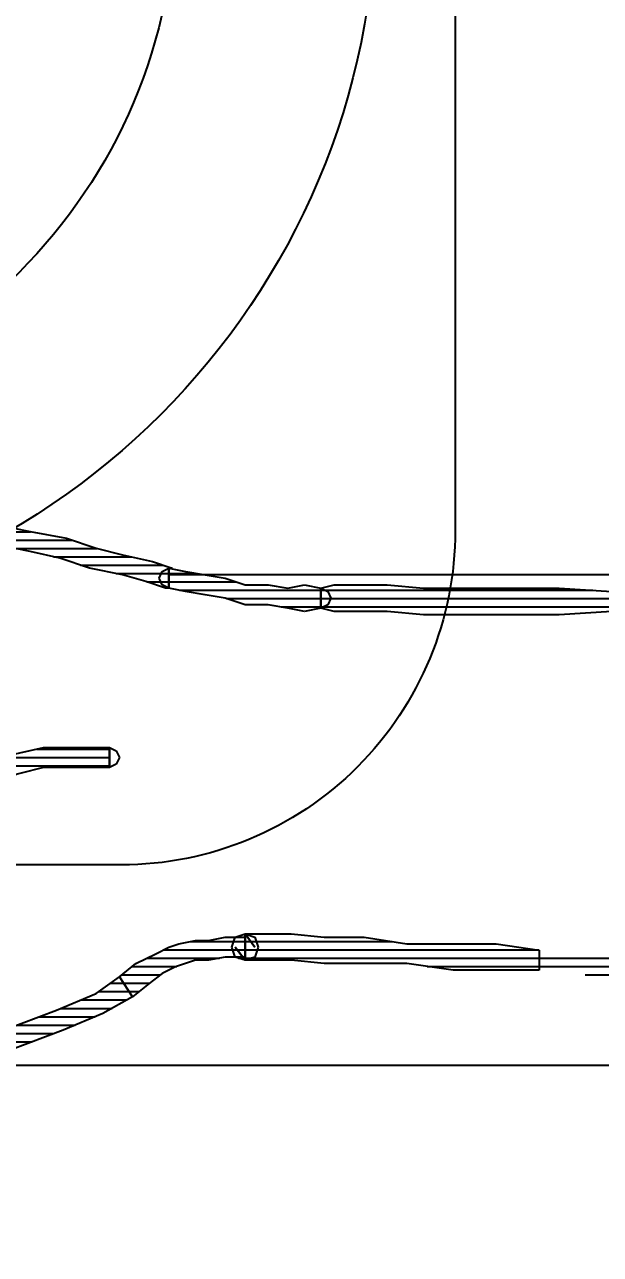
# Model space of a CAD drawing. Header units: millimetres. Extents: x 322668 to 332469, y 13187 to 20117.
# Drawn here: x 327593.98 to 327602.6, y 15727.98 to 15746.36 of the extents above; entities that cross this region are included whole.
import ezdxf

# ---------------------------------------------------------------- set-up
doc = ezdxf.new("R2010")
doc.units = ezdxf.units.MM
doc.header["$LTSCALE"] = 50
doc.header["$MEASUREMENT"] = 0
doc.header["$PDMODE"] = 3
doc.header["$PDSIZE"] = -0.5
doc.layers.get('0').update_dxf_attribs({"linetype": 'CONTINUOUS'})
doc.layers.get('DEFPOINTS').update_dxf_attribs({"linetype": 'CONTINUOUS'})
doc.layers.add('MIM_OLCU-DIS', color=1, linetype='CONTINUOUS')
doc.styles.add('OLCU', font='TSIMPLEX.SHX', dxfattribs={"width": 0.7})
doc.dimstyles.new('200-OLCU-DIŞ', dxfattribs={"dimtxt": 30, "dimasz": 10, "dimexe": 0, "dimexo": 0, "dimgap": 10, "dimtad": 1, "dimdec": 1, "dimdsep": 46, "dimtxsty": 'OLCU', "dimblk1": 'DOT', "dimblk2": 'DOT', "dimsah": 1, "dimcen": 0, "dimclrd": 7, "dimclre": 7, "dimclrt": 4, "dimadec": 0, "dimazin": 0, "dimtfac": 1, "dimtdec": 1, "dimtix": 1, "dimtmove": 2, "dimatfit": 3, "dimldrblk": 'DOT', "dimfxl": 0, "dimtolj": 1, "dimarcsym": 0})
pattern_1 = [(360, (-5108.51305, -673.59423), (1e-16, 0.125), [25])]

# ---------------------------------------------------------------- blocks, each defined once
blk = doc.blocks.new('_DOT')
at = {"color": 0, "linetype": 'ByBlock'}
blk.add_line((-0.5, 0), (-1, 0), dxfattribs=at)
at = {"color": 0, "linetype": 'ByBlock', "const_width": 0.5}
blk.add_lwpolyline([(-0.25, 0, 1), (0.25, 0, 1)], format="xyb", close=True, dxfattribs=at)
blk = doc.blocks.new('*D159')
at = {"layer": 'DEFPOINTS', "color": 0}
for p in [(329577.746, 18407.964, -57.501), (327588.544, 14892.995), (330092.587, 14892.995)]:
    blk.add_point(p, dxfattribs=at)
at = {"layer": 'MIM_OLCU-DIS', "color": 7, "lineweight": -2}
for p, q in [((330052.834, 18407.964), (330092.587, 18407.964)), ((330092.587, 18397.964), (330092.587, 14902.995)), ((330052.587, 14892.995), (330092.587, 14892.995))]:
    blk.add_line(p, q, dxfattribs=at)
at = {"layer": 'MIM_OLCU-DIS', "color": 7, "lineweight": -2, "xscale": 10, "yscale": 10, "zscale": 10}
for p, rotation in [((330092.587, 18407.964), 90), ((330092.587, 14892.995), 270)]:
    blk.add_blockref('_DOT', p, dxfattribs=dict(at, rotation=rotation))
at = {"layer": 'MIM_OLCU-DIS', "color": 4, "insert": (330067.587, 16650.479), "char_height": 30, "attachment_point": 5, "rotation": 90, "style": 'OLCU'}
blk.add_mtext('\\A1;3515', dxfattribs=at)
blk = doc.blocks.new('by')
at = {"ltscale": 30}
h = blk.add_hatch(dxfattribs=at)
h.set_pattern_fill('DC_LINES', color=256, scale=0.1, style=0)
h.set_pattern_definition(pattern_1)
edge = h.paths.add_edge_path(flags=0)
edge.add_line((6380.074, 2203.496), (6380.024, 2203.496))
edge.add_line((6380.024, 2203.496), (6379.727, 2203.596))
edge.add_line((6379.727, 2203.596), (6379.381, 2203.695))
edge.add_line((6379.381, 2203.695), (6378.886, 2203.794))
edge.add_line((6378.886, 2203.794), (6378.441, 2203.943))
edge.add_line((6378.441, 2203.943), (6377.996, 2204.043))
edge.add_line((6377.996, 2204.043), (6377.501, 2204.142))
edge.add_line((6377.501, 2204.142), (6377.105, 2204.192))
edge.add_line((6377.105, 2204.192), (6376.71, 2204.241))
edge.add_line((6376.71, 2204.241), (6376.71, 2204.539))
edge.add_line((6376.71, 2204.539), (6377.105, 2204.49))
edge.add_line((6377.105, 2204.49), (6377.501, 2204.44))
edge.add_line((6377.501, 2204.44), (6377.996, 2204.341))
edge.add_line((6377.996, 2204.341), (6378.54, 2204.241))
edge.add_line((6378.54, 2204.241), (6378.985, 2204.092))
edge.add_line((6378.985, 2204.092), (6379.381, 2203.993))
edge.add_line((6379.381, 2203.993), (6379.826, 2203.894))
edge.add_line((6379.826, 2203.894), (6380.123, 2203.794))
edge.add_line((6380.123, 2203.794), (6380.074, 2203.794))
h = blk.add_hatch(dxfattribs=at)
h.set_pattern_fill('DC_LINES', color=256, scale=0.1, style=0)
h.set_pattern_definition(pattern_1)
edge = h.paths.add_edge_path(flags=0)
edge.add_line((6382.349, 2203.198), (6382.102, 2203.149))
edge.add_line((6382.102, 2203.149), (6381.855, 2203.198))
edge.add_line((6381.855, 2203.198), (6381.558, 2203.248))
edge.add_line((6381.558, 2203.248), (6381.212, 2203.248))
edge.add_line((6381.212, 2203.248), (6380.915, 2203.347))
edge.add_line((6380.915, 2203.347), (6380.618, 2203.397))
edge.add_line((6380.618, 2203.397), (6380.321, 2203.447))
edge.add_line((6380.321, 2203.447), (6380.074, 2203.496))
edge.add_line((6380.074, 2203.496), (6380.074, 2203.794))
edge.add_line((6380.074, 2203.794), (6380.321, 2203.745))
edge.add_line((6380.321, 2203.745), (6380.618, 2203.695))
edge.add_line((6380.618, 2203.695), (6380.915, 2203.645))
edge.add_line((6380.915, 2203.645), (6381.212, 2203.546))
edge.add_line((6381.212, 2203.546), (6381.558, 2203.546))
edge.add_line((6381.558, 2203.546), (6381.855, 2203.496))
edge.add_line((6381.855, 2203.496), (6382.102, 2203.546))
edge.add_line((6382.102, 2203.546), (6382.349, 2203.496))
h = blk.add_hatch(dxfattribs=at)
h.set_pattern_fill('DC_LINES', color=256, scale=0.1, style=0)
h.set_pattern_definition(pattern_1)
edge = h.paths.add_edge_path(flags=0)
edge.add_line((6382.349, 2203.198), (6382.102, 2203.149))
edge.add_line((6382.102, 2203.149), (6381.855, 2203.198))
edge.add_line((6381.855, 2203.198), (6381.558, 2203.248))
edge.add_line((6381.558, 2203.248), (6381.212, 2203.248))
edge.add_line((6381.212, 2203.248), (6380.915, 2203.347))
edge.add_line((6380.915, 2203.347), (6380.618, 2203.397))
edge.add_line((6380.618, 2203.397), (6380.321, 2203.447))
edge.add_line((6380.321, 2203.447), (6380.074, 2203.496))
edge.add_line((6380.074, 2203.496), (6380.074, 2203.794))
edge.add_line((6380.074, 2203.794), (6380.321, 2203.745))
edge.add_line((6380.321, 2203.745), (6380.618, 2203.695))
edge.add_line((6380.618, 2203.695), (6380.915, 2203.645))
edge.add_line((6380.915, 2203.645), (6381.212, 2203.546))
edge.add_line((6381.212, 2203.546), (6381.558, 2203.546))
edge.add_line((6381.558, 2203.546), (6381.855, 2203.496))
edge.add_line((6381.855, 2203.496), (6382.102, 2203.546))
edge.add_line((6382.102, 2203.546), (6382.349, 2203.496))
h = blk.add_hatch(dxfattribs=at)
h.set_pattern_fill('DC_LINES', color=256, scale=0.1, style=0)
h.set_pattern_definition(pattern_1)
edge = h.paths.add_edge_path(flags=0)
edge.add_line((6386.703, 2203.149), (6385.912, 2203.099))
edge.add_line((6385.912, 2203.099), (6385.17, 2203.099))
edge.add_line((6385.17, 2203.099), (6384.477, 2203.099))
edge.add_line((6384.477, 2203.099), (6383.884, 2203.099))
edge.add_line((6383.884, 2203.099), (6383.339, 2203.149))
edge.add_line((6383.339, 2203.149), (6382.894, 2203.149))
edge.add_line((6382.894, 2203.149), (6382.548, 2203.149))
edge.add_line((6382.548, 2203.149), (6382.349, 2203.198))
edge.add_line((6382.349, 2203.198), (6382.349, 2203.496))
edge.add_line((6382.349, 2203.496), (6382.548, 2203.546))
edge.add_line((6382.548, 2203.546), (6382.894, 2203.546))
edge.add_line((6382.894, 2203.546), (6383.339, 2203.546))
edge.add_line((6383.339, 2203.546), (6383.884, 2203.496))
edge.add_line((6383.884, 2203.496), (6384.477, 2203.496))
edge.add_line((6384.477, 2203.496), (6385.17, 2203.496))
edge.add_line((6385.17, 2203.496), (6385.912, 2203.496))
edge.add_line((6385.912, 2203.496), (6386.703, 2203.447))
edge.add_line((6386.703, 2203.447), (6386.703, 2203.496))
edge.add_line((6386.703, 2203.496), (6386.852, 2203.447))
edge.add_line((6386.852, 2203.447), (6386.901, 2203.298))
edge.add_line((6386.901, 2203.298), (6386.852, 2203.149))
edge.add_line((6386.852, 2203.149), (6386.703, 2203.099))
h = blk.add_hatch(dxfattribs=at)
h.set_pattern_fill('DC_LINES', color=256, scale=0.1, style=0)
h.set_pattern_definition(pattern_1)
edge = h.paths.add_edge_path(flags=0)
edge.add_line((6374.73, 2198.678), (6374.73, 2198.728))
edge.add_line((6374.73, 2198.728), (6374.83, 2199.026))
edge.add_line((6374.83, 2199.026), (6375.077, 2199.373))
edge.add_line((6375.077, 2199.373), (6375.472, 2199.771))
edge.add_line((6375.472, 2199.771), (6375.968, 2200.218))
edge.add_line((6375.968, 2200.218), (6376.61, 2200.615))
edge.add_line((6376.61, 2200.615), (6377.303, 2200.913))
edge.add_line((6377.303, 2200.913), (6378.194, 2201.112))
edge.add_line((6378.194, 2201.112), (6379.183, 2201.112))
edge.add_line((6379.183, 2201.112), (6379.183, 2200.814))
edge.add_line((6379.183, 2200.814), (6378.194, 2200.814))
edge.add_line((6378.194, 2200.814), (6377.402, 2200.615))
edge.add_line((6377.402, 2200.615), (6376.71, 2200.317))
edge.add_line((6376.71, 2200.317), (6376.165, 2199.92))
edge.add_line((6376.165, 2199.92), (6375.671, 2199.572))
edge.add_line((6375.671, 2199.572), (6375.374, 2199.175))
edge.add_line((6375.374, 2199.175), (6375.127, 2198.827))
edge.add_line((6375.127, 2198.827), (6375.027, 2198.628))
edge.add_line((6375.027, 2198.628), (6375.027, 2198.678))
h = blk.add_hatch(dxfattribs=at)
h.set_pattern_fill('DC_LINES', color=256, scale=0.1, style=0)
h.set_pattern_definition(pattern_1)
edge = h.paths.add_edge_path(flags=0)
edge.add_line((6379.332, 2197.684), (6379.579, 2197.883))
edge.add_line((6379.579, 2197.883), (6379.876, 2198.032))
edge.add_line((6379.876, 2198.032), (6380.074, 2198.131))
edge.add_line((6380.074, 2198.131), (6380.222, 2198.181))
edge.add_line((6380.222, 2198.181), (6380.469, 2198.231))
edge.add_line((6380.469, 2198.231), (6380.668, 2198.231))
edge.add_line((6380.668, 2198.231), (6380.915, 2198.28))
edge.add_line((6380.915, 2198.28), (6381.212, 2198.28))
edge.add_line((6381.212, 2198.28), (6381.212, 2197.982))
edge.add_line((6381.212, 2197.982), (6380.915, 2197.982))
edge.add_line((6380.915, 2197.982), (6380.668, 2197.933))
edge.add_line((6380.668, 2197.933), (6380.469, 2197.933))
edge.add_line((6380.469, 2197.933), (6380.321, 2197.883))
edge.add_line((6380.321, 2197.883), (6380.173, 2197.833))
edge.add_line((6380.173, 2197.833), (6379.974, 2197.734))
edge.add_line((6379.974, 2197.734), (6379.777, 2197.585))
edge.add_line((6379.777, 2197.585), (6379.529, 2197.386))
h = blk.add_hatch(dxfattribs=at)
h.set_pattern_fill('DC_LINES', color=256, scale=0.1, style=0)
h.set_pattern_definition(pattern_1)
edge = h.paths.add_edge_path(flags=0)
edge.add_line((6381.36, 2198.131), (6381.212, 2198.33))
edge.add_line((6381.212, 2198.33), (6381.509, 2198.33))
edge.add_line((6381.509, 2198.33), (6381.904, 2198.33))
edge.add_line((6381.904, 2198.33), (6382.399, 2198.28))
edge.add_line((6382.399, 2198.28), (6382.993, 2198.28))
edge.add_line((6382.993, 2198.28), (6383.636, 2198.181))
edge.add_line((6383.636, 2198.181), (6384.329, 2198.181))
edge.add_line((6384.329, 2198.181), (6384.971, 2198.181))
edge.add_line((6384.971, 2198.181), (6385.615, 2198.082))
edge.add_line((6385.615, 2198.082), (6385.615, 2197.784))
edge.add_line((6385.615, 2197.784), (6384.971, 2197.784))
edge.add_line((6384.971, 2197.784), (6384.329, 2197.784))
edge.add_line((6384.329, 2197.784), (6383.636, 2197.883))
edge.add_line((6383.636, 2197.883), (6382.993, 2197.883))
edge.add_line((6382.993, 2197.883), (6382.399, 2197.883))
edge.add_line((6382.399, 2197.883), (6381.904, 2197.933))
edge.add_line((6381.904, 2197.933), (6381.509, 2197.933))
edge.add_line((6381.509, 2197.933), (6381.212, 2197.933))
edge.add_line((6381.212, 2197.933), (6381.063, 2198.131))
edge.add_line((6381.063, 2198.131), (6381.212, 2197.933))
edge.add_line((6381.212, 2197.933), (6381.063, 2197.982))
edge.add_line((6381.063, 2197.982), (6381.013, 2198.131))
edge.add_line((6381.013, 2198.131), (6381.063, 2198.28))
edge.add_line((6381.063, 2198.28), (6381.212, 2198.33))
h = blk.add_hatch(dxfattribs=at)
h.set_pattern_fill('DC_LINES', color=256, scale=0.1, style=0)
h.set_pattern_definition(pattern_1)
edge = h.paths.add_edge_path(flags=0)
edge.add_line((6385.615, 2198.082), (6385.912, 2198.082))
edge.add_line((6385.912, 2198.082), (6386.209, 2198.032))
edge.add_line((6386.209, 2198.032), (6386.456, 2198.082))
edge.add_line((6386.456, 2198.082), (6386.703, 2198.082))
edge.add_line((6386.703, 2198.082), (6386.901, 2198.082))
edge.add_line((6386.901, 2198.082), (6387.099, 2198.082))
edge.add_line((6387.099, 2198.082), (6387.248, 2198.082))
edge.add_line((6387.248, 2198.082), (6387.346, 2198.082))
edge.add_line((6387.346, 2198.082), (6387.346, 2197.684))
edge.add_line((6387.346, 2197.684), (6387.248, 2197.684))
edge.add_line((6387.248, 2197.684), (6387.099, 2197.684))
edge.add_line((6387.099, 2197.684), (6386.901, 2197.684))
edge.add_line((6386.901, 2197.684), (6386.703, 2197.684))
edge.add_line((6386.703, 2197.684), (6386.456, 2197.684))
edge.add_line((6386.456, 2197.684), (6386.209, 2197.734))
edge.add_line((6386.209, 2197.734), (6385.912, 2197.784))
edge.add_line((6385.912, 2197.784), (6385.615, 2197.784))
edge.add_line((6385.615, 2197.784), (6385.615, 2197.734))
edge.add_line((6385.615, 2197.734), (6385.467, 2197.784))
edge.add_line((6385.467, 2197.784), (6385.417, 2197.933))
edge.add_line((6385.417, 2197.933), (6385.467, 2198.082))
edge.add_line((6385.467, 2198.082), (6385.615, 2198.131))
h = blk.add_hatch(dxfattribs=at)
h.set_pattern_fill('DC_LINES', color=256, scale=0.1, style=0)
h.set_pattern_definition(pattern_1)
h.paths.add_polyline_path([(6374.186, 2195.797), (6374.632, 2195.896), (6375.225, 2196.045), (6375.968, 2196.293), (6376.808, 2196.592), (6377.6, 2196.89), (6378.391, 2197.188), (6378.985, 2197.436), (6379.332, 2197.684), (6379.529, 2197.386), (6379.084, 2197.138), (6378.491, 2196.89), (6377.699, 2196.592), (6376.907, 2196.293), (6376.066, 2195.995), (6375.324, 2195.747), (6374.632, 2195.598), (6374.186, 2195.499), (6374.088, 2195.548), (6374.038, 2195.648), (6374.088, 2195.747)], flags=0)
for p, q in [((6377.501, 2204.44, -4.505), (6377.996, 2204.341, -4.505)), ((6377.996, 2204.341, -4.505), (6378.54, 2204.241, -4.505)), ((6377.996, 2204.043, -4.505), (6377.501, 2204.142, -4.505)), ((6378.54, 2204.241, -4.505), (6378.985, 2204.092, -4.505)), ((6378.441, 2203.943, -4.505), (6377.996, 2204.043, -4.505)), ((6378.886, 2203.794, -4.505), (6378.441, 2203.943, -4.505)), ((6378.985, 2204.092, -4.505), (6379.381, 2203.993, -4.505)), ((6379.381, 2203.993, -4.505), (6379.826, 2203.894, -4.505)), ((6379.381, 2203.695, -4.505), (6378.886, 2203.794, -4.505)), ((6379.826, 2203.894, -4.505), (6380.123, 2203.794, -4.505)), ((6379.926, 2203.645, -4.505), (6379.974, 2203.745, -4.505)), ((6379.974, 2203.745, -4.505), (6380.074, 2203.794, -4.505)), ((6380.074, 2203.496, -4.505), (6380.074, 2203.794, -4.505)), ((6380.074, 2203.794, -4.505), (6380.321, 2203.745, -4.505)), ((6380.074, 2203.496, -4.505), (6380.074, 2203.794, -4.505)), ((6380.074, 2203.794, -4.505), (6380.321, 2203.745, -4.505)), ((6380.074, 2203.794, -4.505), (6380.074, 2203.496, -4.505)), ((6380.123, 2203.794, -4.505), (6380.074, 2203.794, -4.505)), ((6380.074, 2203.794, -4.505), (6380.074, 2203.496, -4.505)), ((6380.321, 2203.745, -4.505), (6380.618, 2203.695, -4.505)), ((6380.321, 2203.745, -4.505), (6380.618, 2203.695, -4.505)), ((6379.727, 2203.596, -4.505), (6379.381, 2203.695, -4.505)), ((6380.024, 2203.496, -4.505), (6379.727, 2203.596, -4.505)), ((6379.974, 2203.546, -4.505), (6379.926, 2203.645, -4.505)), ((6380.074, 2203.701, -4.505), (6386.918, 2203.701, -4.505)), ((6380.618, 2203.695, -4.505), (6380.915, 2203.645, -4.505)), ((6380.618, 2203.695, -4.505), (6380.915, 2203.645, -4.505)), ((6380.915, 2203.645, -4.505), (6381.212, 2203.546, -4.505)), ((6380.915, 2203.645, -4.505), (6381.212, 2203.546, -4.505)), ((6380.074, 2203.496, -4.505), (6379.974, 2203.546, -4.505)), ((6380.074, 2203.496, -4.505), (6380.024, 2203.496, -4.505)), ((6380.321, 2203.447, -4.505), (6380.074, 2203.496, -4.505)), ((6380.321, 2203.447, -4.505), (6380.074, 2203.496, -4.505)), ((6380.074, 2203.496, -4.505), (6380.074, 2203.496, -4.505)), ((6380.074, 2203.496, -4.505), (6380.074, 2203.496, -4.505)), ((6380.618, 2203.397, -4.505), (6380.321, 2203.447, -4.505)), ((6380.618, 2203.397, -4.505), (6380.321, 2203.447, -4.505)), ((6380.915, 2203.347, -4.505), (6380.618, 2203.397, -4.505)), ((6380.915, 2203.347, -4.505), (6380.618, 2203.397, -4.505)), ((6381.212, 2203.546, -4.505), (6381.558, 2203.546, -4.505)), ((6381.212, 2203.546, -4.505), (6381.558, 2203.546, -4.505)), ((6381.558, 2203.546, -4.505), (6381.855, 2203.496, -4.505)), ((6381.558, 2203.546, -4.505), (6381.855, 2203.496, -4.505)), ((6381.855, 2203.496, -4.505), (6382.102, 2203.546, -4.505)), ((6381.855, 2203.496, -4.505), (6382.102, 2203.546, -4.505)), ((6382.102, 2203.546, -4.505), (6382.349, 2203.496, -4.505)), ((6382.102, 2203.546, -4.505), (6382.349, 2203.496, -4.505)), ((6382.349, 2203.496, -4.505), (6382.548, 2203.546, -4.505)), ((6382.349, 2203.496, -4.505), (6382.449, 2203.447, -4.505)), ((6382.349, 2203.198, -4.505), (6382.349, 2203.496, -4.505)), ((6382.349, 2203.496, -4.505), (6382.349, 2203.496, -4.505)), ((6382.349, 2203.198, -4.505), (6382.349, 2203.496, -4.505)), ((6382.349, 2203.496, -4.505), (6382.349, 2203.496, -4.505)), ((6382.349, 2203.496, -4.505), (6382.349, 2203.198, -4.505)), ((6382.349, 2203.496, -4.505), (6382.349, 2203.198, -4.505)), ((6382.449, 2203.447, -4.505), (6382.498, 2203.347, -4.505)), ((6382.548, 2203.546, -4.505), (6382.894, 2203.546, -4.505)), ((6382.894, 2203.546, -4.505), (6383.339, 2203.546, -4.505)), ((6383.339, 2203.546, -4.505), (6383.884, 2203.496, -4.505)), ((6383.884, 2203.496, -4.505), (6384.477, 2203.496, -4.505)), ((6384.477, 2203.496, -4.505), (6385.17, 2203.496, -4.505)), ((6385.17, 2203.496, -4.505), (6385.912, 2203.496, -4.505)), ((6385.912, 2203.496, -4.505), (6386.703, 2203.447, -4.505)), ((6381.212, 2203.248, -4.505), (6380.915, 2203.347, -4.505)), ((6381.212, 2203.248, -4.505), (6380.915, 2203.347, -4.505)), ((6381.558, 2203.248, -4.505), (6381.212, 2203.248, -4.505)), ((6381.558, 2203.248, -4.505), (6381.212, 2203.248, -4.505)), ((6381.855, 2203.198, -4.505), (6381.558, 2203.248, -4.505)), ((6381.855, 2203.198, -4.505), (6381.558, 2203.248, -4.505)), ((6382.102, 2203.149, -4.505), (6381.855, 2203.198, -4.505)), ((6382.102, 2203.149, -4.505), (6381.855, 2203.198, -4.505)), ((6382.349, 2203.198, -4.505), (6382.102, 2203.149, -4.505)), ((6382.349, 2203.198, -4.505), (6382.102, 2203.149, -4.505)), ((6382.449, 2203.248, -4.505), (6382.349, 2203.198, -4.505)), ((6382.548, 2203.149, -4.505), (6382.349, 2203.198, -4.505)), ((6382.349, 2203.198, -4.505), (6382.349, 2203.198, -4.505)), ((6382.349, 2203.198, -4.505), (6382.349, 2203.198, -4.505)), ((6382.349, 2203.198, -4.505), (6382.349, 2203.198, -4.505)), ((6382.498, 2203.347, -4.505), (6382.449, 2203.248, -4.505)), ((6382.894, 2203.149, -4.505), (6382.548, 2203.149, -4.505)), ((6383.339, 2203.149, -4.505), (6382.894, 2203.149, -4.505)), ((6383.884, 2203.099, -4.505), (6383.339, 2203.149, -4.505)), ((6384.477, 2203.099, -4.505), (6383.884, 2203.099, -4.505)), ((6385.17, 2203.099, -4.505), (6384.477, 2203.099, -4.505)), ((6385.912, 2203.099, -4.505), (6385.17, 2203.099, -4.505)), ((6386.703, 2203.149, -4.505), (6385.912, 2203.099, -4.505)), ((6377.303, 2200.913, -4.505), (6378.194, 2201.112, -4.505)), ((6378.194, 2201.112, -4.505), (6379.183, 2201.112, -4.505)), ((6379.183, 2201.112, -4.505), (6379.183, 2200.814, -4.505)), ((6379.183, 2201.112, -4.505), (6379.282, 2201.062, -4.505)), ((6379.183, 2200.814, -4.505), (6379.183, 2201.112, -4.505)), ((6379.183, 2201.112, -4.505), (6379.183, 2201.112, -4.505)), ((6379.282, 2201.062, -4.505), (6379.332, 2200.963, -4.505)), ((6378.194, 2200.814, -4.505), (6377.402, 2200.615, -4.505)), ((6379.183, 2200.814, -4.505), (6378.194, 2200.814, -4.505)), ((6379.282, 2200.863, -4.505), (6379.183, 2200.814, -4.505)), ((6379.332, 2200.963, -4.505), (6379.282, 2200.863, -4.505)), ((6380.222, 2198.181, -4.505), (6380.469, 2198.231, -4.505)), ((6380.469, 2198.231, -4.505), (6380.668, 2198.231, -4.505)), ((6380.668, 2198.231, -4.505), (6380.915, 2198.28, -4.505)), ((6380.915, 2198.28, -4.505), (6381.212, 2198.28, -4.505)), ((6381.013, 2198.131, -4.505), (6381.063, 2198.28, -4.505)), ((6381.063, 2198.28, -4.505), (6381.212, 2198.33, -4.505)), ((6381.212, 2198.33, -4.505), (6381.36, 2198.28, -4.505)), ((6381.212, 2197.933, -4.505), (6381.212, 2198.33, -4.505)), ((6381.212, 2198.33, -4.505), (6381.212, 2198.33, -4.505)), ((6381.36, 2198.131, -4.505), (6381.212, 2198.33, -4.505)), ((6381.212, 2198.33, -4.505), (6381.509, 2198.33, -4.505)), ((6381.212, 2198.33, -4.505), (6381.36, 2198.131, -4.505)), ((6381.212, 2198.28, -4.505), (6381.212, 2197.982, -4.505)), ((6381.36, 2198.28, -4.505), (6381.41, 2198.131, -4.505)), ((6381.509, 2198.33, -4.505), (6381.904, 2198.33, -4.505)), ((6381.904, 2198.33, -4.505), (6382.399, 2198.28, -4.505)), ((6382.399, 2198.28, -4.505), (6382.993, 2198.28, -4.505)), ((6382.993, 2198.28, -4.505), (6383.636, 2198.181, -4.505)), ((6379.876, 2198.032, -4.505), (6380.074, 2198.131, -4.505)), ((6380.074, 2198.131, -4.505), (6380.222, 2198.181, -4.505)), ((6381.063, 2197.982, -4.505), (6381.013, 2198.131, -4.505)), ((6381.212, 2197.933, -4.505), (6381.063, 2198.131, -4.505)), ((6381.063, 2198.131, -4.505), (6381.212, 2197.933, -4.505)), ((6381.41, 2198.131, -4.505), (6381.36, 2197.982, -4.505)), ((6381.36, 2198.131, -4.505), (6381.36, 2198.131, -4.505)), ((6383.636, 2198.181, -4.505), (6384.329, 2198.181, -4.505)), ((6384.329, 2198.181, -4.505), (6384.971, 2198.181, -4.505)), ((6384.971, 2198.181, -4.505), (6385.615, 2198.082, -4.505)), ((6385.615, 2198.082, -4.505), (6385.615, 2197.784, -4.505)), ((6379.332, 2197.684, -4.505), (6379.579, 2197.883, -4.505)), ((6379.579, 2197.883, -4.505), (6379.876, 2198.032, -4.505)), ((6380.321, 2197.883, -4.505), (6380.173, 2197.833, -4.505)), ((6380.469, 2197.933, -4.505), (6380.321, 2197.883, -4.505)), ((6380.668, 2197.933, -4.505), (6380.469, 2197.933, -4.505)), ((6380.915, 2197.982, -4.505), (6380.668, 2197.933, -4.505)), ((6381.212, 2197.982, -4.505), (6380.915, 2197.982, -4.505)), ((6381.212, 2197.933, -4.505), (6381.063, 2197.982, -4.505)), ((6381.36, 2197.982, -4.505), (6381.212, 2197.933, -4.505)), ((6381.509, 2197.933, -4.505), (6381.212, 2197.933, -4.505)), ((6381.904, 2197.933, -4.505), (6381.509, 2197.933, -4.505)), ((6382.399, 2197.883, -4.505), (6381.904, 2197.933, -4.505)), ((6382.993, 2197.883, -4.505), (6382.399, 2197.883, -4.505)), ((6383.636, 2197.883, -4.505), (6382.993, 2197.883, -4.505)), ((6384.329, 2197.784, -4.505), (6383.636, 2197.883, -4.505)), ((6378.985, 2197.436, -4.505), (6379.332, 2197.684, -4.505)), ((6379.332, 2197.684, -4.505), (6379.332, 2197.684, -4.505)), ((6379.529, 2197.386, -4.505), (6379.332, 2197.684, -4.505)), ((6379.332, 2197.684, -4.505), (6379.332, 2197.684, -4.505)), ((6379.332, 2197.684, -4.505), (6379.529, 2197.386, -4.505)), ((6379.974, 2197.734, -4.505), (6379.777, 2197.585, -4.505)), ((6380.173, 2197.833, -4.505), (6379.974, 2197.734, -4.505)), ((6384.971, 2197.784, -4.505), (6384.329, 2197.784, -4.505)), ((6385.615, 2197.784, -4.505), (6384.971, 2197.784, -4.505)), ((6379.777, 2197.585, -4.505), (6379.529, 2197.386, -4.505)), ((6378.391, 2197.188, -4.505), (6378.985, 2197.436, -4.505)), ((6379.529, 2197.386, -4.505), (6379.084, 2197.138, -4.505)), ((6379.529, 2197.386, -4.505), (6379.529, 2197.386, -4.505)), ((6377.6, 2196.89, -4.505), (6378.391, 2197.188, -4.505)), ((6379.084, 2197.138, -4.505), (6378.491, 2196.89, -4.505)), ((6378.491, 2196.89, -4.505), (6377.699, 2196.592, -4.505))]:
    blk.add_line(p, q, dxfattribs=at)
at = {"ltscale": 30, "elevation": -4.505}
blk.add_lwpolyline([(6387.358, 2196.359), (6350.358, 2196.359), (6350.358, 2249.359), (6387.358, 2249.359)], close=True, dxfattribs=at)
blk.add_lwpolyline([(6379.358, 2199.359), (6358.358, 2199.359, -0.414214), (6353.358, 2204.359), (6353.358, 2241.359, -0.414214), (6358.358, 2246.359), (6379.358, 2246.359, -0.414214), (6384.358, 2241.359), (6384.358, 2204.359, -0.414214)], format="xyb", close=True, dxfattribs=at)
at = {"ltscale": 30}
for radius in [11, 8]:
    blk.add_circle((6372.173, 2213.871, -4.505), radius, dxfattribs=at)

msp = doc.modelspace()

# ---------------------------------------------------------------- block references
msp.add_blockref('by', (321216.067, 13534.441, 4.505))

# ---------------------------------------------------------------- dimensions: what is measured, and where the dimension line sits
at = {"layer": 'MIM_OLCU-DIS', "color": 22}
dim = msp.add_linear_dim(base=(330092.587, 14892.995), p1=(329577.746, 18407.964, -57.501), p2=(327588.544, 14892.995), angle=270, dimstyle='200-OLCU-DIŞ', dxfattribs=at)
dim.commit()
dim.dimension.update_dxf_attribs({"geometry": '*D159', "text_midpoint": (330067.587, 16650.479)})

doc.saveas('drawing.dxf')
